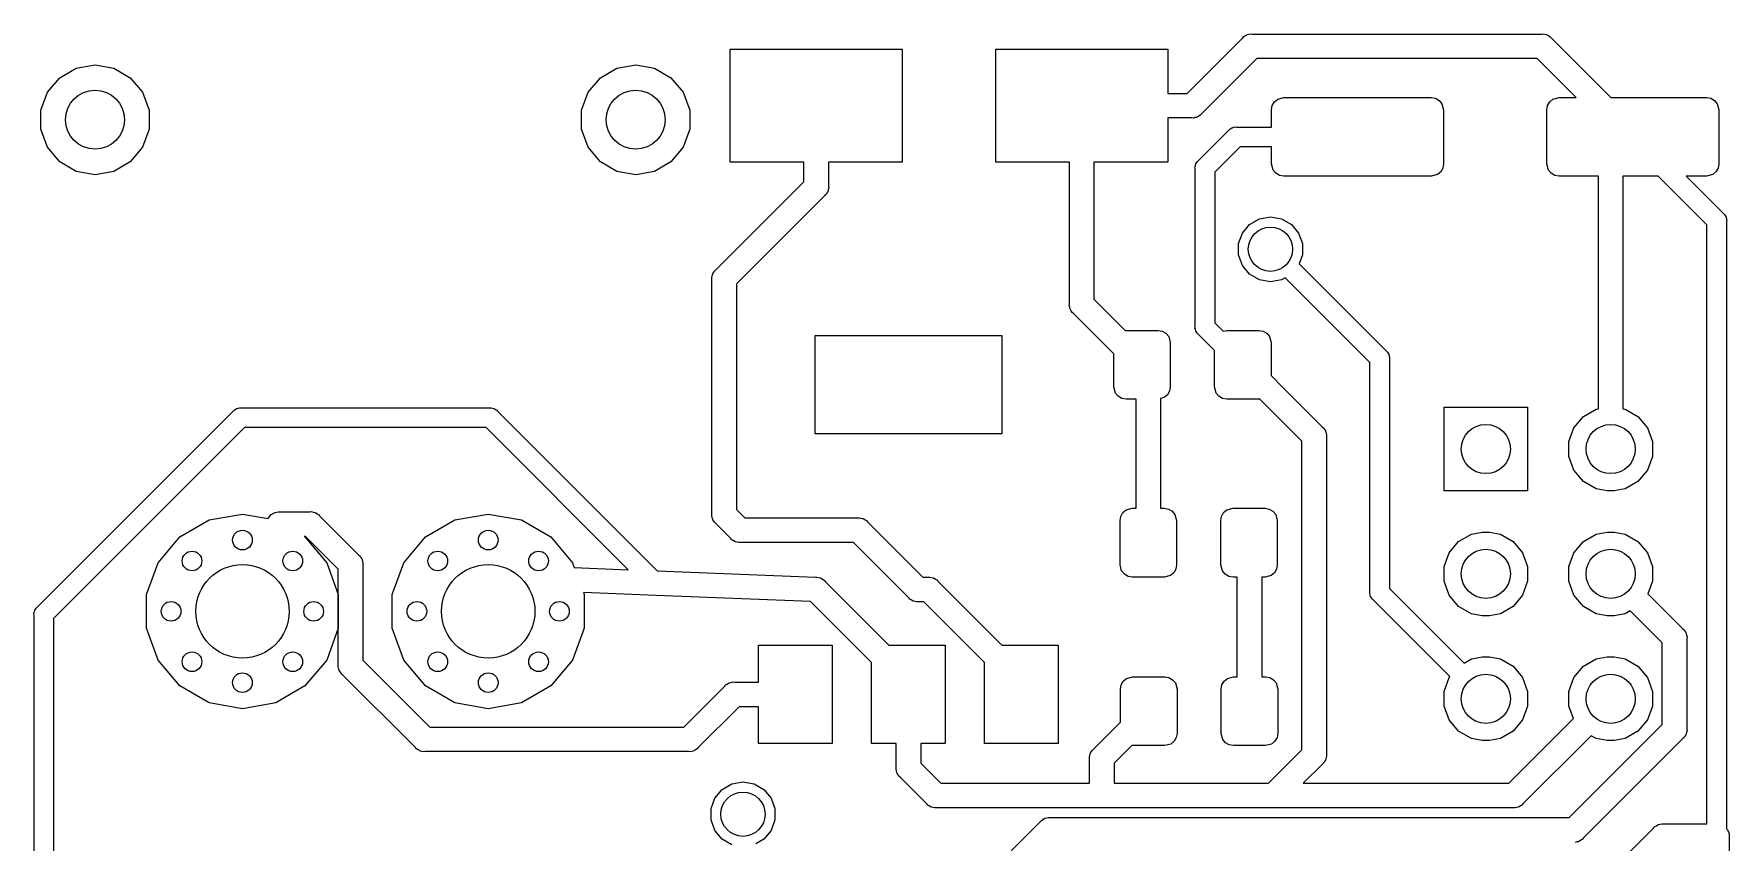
# Model space of a CAD drawing. Extents: x 177.7 to 212.2, y -92.3 to -48.6.
# Drawn here: x 177.72 to 212.21, y -65.08 to -48.64 of the extents above; entities that cross this region are included whole.
import ezdxf

# ---------------------------------------------------------------- set-up
doc = ezdxf.new("R2010")
doc.units = 0
doc.header["$MEASUREMENT"] = 0
doc.layers.add('BLACK', color=7, linetype='CONTINUOUS')

msp = doc.modelspace()

# ---------------------------------------------------------------- linework, layer by layer
at = {"layer": 'BLACK', "linetype": 'CONTINUOUS'}
for p, q in [((191.892, -51.2515), (191.892, -48.9515)), ((191.892, -48.9515), (195.392, -48.9515)), ((195.392, -48.9515), (195.392, -51.2515)), ((197.292, -51.2515), (197.292, -48.9515)), ((197.292, -48.9515), (200.792, -48.9515)), ((200.792, -48.9515), (200.792, -49.8515)), ((201.188, -49.8515), (202.314, -48.7259)), ((202.314, -48.7259), (202.335, -48.7005)), ((202.335, -48.7005), (202.364, -48.684)), ((202.364, -48.684), (202.391, -48.6649)), ((202.391, -48.6649), (202.402, -48.662)), ((202.402, -48.662), (202.412, -48.6565)), ((202.412, -48.6565), (202.444, -48.6507)), ((202.444, -48.6507), (202.476, -48.6421)), ((202.476, -48.6421), (202.509, -48.645)), ((202.509, -48.645), (208.402, -48.645)), ((208.402, -48.645), (208.435, -48.6421)), ((208.435, -48.6421), (208.467, -48.6507)), ((208.467, -48.6507), (208.5, -48.6565)), ((208.5, -48.6565), (208.509, -48.662)), ((208.509, -48.662), (208.52, -48.6649)), ((208.52, -48.6649), (208.547, -48.6839)), ((208.547, -48.6839), (208.576, -48.7005)), ((208.576, -48.7005), (208.597, -48.7259)), ((208.597, -48.7259), (209.808, -49.9365)), ((178.585, -49.3389), (178.968, -49.2715)), ((178.968, -49.2715), (179.35, -49.3389)), ((189.585, -49.3389), (189.968, -49.2715)), ((189.968, -49.2715), (190.35, -49.3389)), ((202.602, -49.145), (201.476, -50.2706)), ((208.309, -49.145), (202.602, -49.145)), ((209.101, -49.9365), (208.309, -49.145)), ((178, -49.83), (178.25, -49.5329)), ((178.25, -49.5329), (178.585, -49.3389)), ((179.35, -49.3389), (179.685, -49.5329)), ((179.685, -49.5329), (179.935, -49.83)), ((189, -49.83), (189.25, -49.5329)), ((189.25, -49.5329), (189.585, -49.3389)), ((190.35, -49.3389), (190.685, -49.5329)), ((190.685, -49.5329), (190.935, -49.83)), ((177.867, -50.1945), (178, -49.83)), ((179.935, -49.83), (180.067, -50.1945)), ((188.867, -50.1945), (189, -49.83)), ((190.935, -49.83), (191.067, -50.1945)), ((200.792, -49.8515), (201.188, -49.8515)), ((202.963, -50.0258), (203.029, -49.97)), ((203.029, -49.97), (203.154, -49.9365)), ((203.154, -49.9365), (206.154, -49.9365)), ((206.154, -49.9365), (206.24, -49.9516)), ((206.24, -49.9516), (206.315, -49.995)), ((206.315, -49.995), (206.371, -50.0615)), ((208.563, -50.0258), (208.629, -49.97)), ((208.629, -49.97), (208.754, -49.9365)), ((208.754, -49.9365), (209.101, -49.9365)), ((209.808, -49.9365), (211.754, -49.9365)), ((211.754, -49.9365), (211.84, -49.9516)), ((211.84, -49.9516), (211.915, -49.995)), ((211.915, -49.995), (211.971, -50.0615)), ((177.867, -50.5825), (177.867, -50.1945)), ((180.067, -50.1945), (180.067, -50.5825)), ((188.867, -50.5825), (188.867, -50.1945)), ((191.067, -50.1945), (191.067, -50.5825)), ((201.281, -50.3515), (200.792, -50.3515)), ((200.792, -50.3515), (200.792, -51.2515)), ((201.314, -50.3544), (201.281, -50.3515)), ((201.346, -50.3458), (201.314, -50.3544)), ((201.379, -50.34), (201.346, -50.3458)), ((201.388, -50.3345), (201.379, -50.34)), ((201.399, -50.3316), (201.388, -50.3345)), ((201.426, -50.3125), (201.399, -50.3316)), ((201.455, -50.296), (201.426, -50.3125)), ((201.476, -50.2706), (201.455, -50.296)), ((202.904, -50.1865), (202.92, -50.101)), ((202.904, -50.5365), (202.904, -50.1865)), ((202.92, -50.101), (202.963, -50.0258)), ((206.371, -50.0615), (206.404, -50.1865)), ((206.404, -50.1865), (206.404, -51.2865)), ((208.504, -50.1865), (208.52, -50.101)), ((208.504, -51.2865), (208.504, -50.1865)), ((208.52, -50.101), (208.563, -50.0258)), ((211.971, -50.0615), (212.004, -50.1865)), ((212.004, -50.1865), (212.004, -51.2865)), ((178, -50.947), (177.867, -50.5825)), ((180.067, -50.5825), (179.935, -50.947)), ((189, -50.947), (188.867, -50.5825)), ((191.067, -50.5825), (190.935, -50.947)), ((201.414, -51.2239), (202.036, -50.6013)), ((202.036, -50.6013), (202.053, -50.5809)), ((202.053, -50.5809), (202.076, -50.5677)), ((202.076, -50.5677), (202.098, -50.5524)), ((202.098, -50.5524), (202.107, -50.5501)), ((202.107, -50.5501), (202.115, -50.5457)), ((202.115, -50.5457), (202.141, -50.5411)), ((202.141, -50.5411), (202.166, -50.5342)), ((202.166, -50.5342), (202.193, -50.5365)), ((202.193, -50.5365), (202.904, -50.5365)), ((178.25, -51.2441), (178, -50.947)), ((179.935, -50.947), (179.685, -51.2441)), ((189.25, -51.2441), (189, -50.947)), ((190.935, -50.947), (190.685, -51.2441)), ((202.267, -50.9365), (201.749, -51.4543)), ((202.904, -50.9365), (202.267, -50.9365)), ((202.904, -51.2865), (202.904, -50.9365)), ((178.585, -51.4381), (178.25, -51.2441)), ((179.685, -51.2441), (179.35, -51.4381)), ((189.585, -51.4381), (189.25, -51.2441)), ((190.685, -51.2441), (190.35, -51.4381)), ((193.392, -51.2515), (191.892, -51.2515)), ((193.392, -51.6479), (193.392, -51.2515)), ((195.392, -51.2515), (193.892, -51.2515)), ((193.892, -51.2515), (193.892, -51.7406)), ((198.792, -51.2515), (197.292, -51.2515)), ((198.792, -54.1331), (198.792, -51.2515)), ((200.792, -51.2515), (199.292, -51.2515)), ((199.292, -51.2515), (199.292, -54.0404)), ((201.347, -51.3538), (201.354, -51.3282)), ((201.349, -51.3802), (201.347, -51.3538)), ((201.349, -54.5923), (201.349, -51.3802)), ((201.354, -51.3282), (201.358, -51.302)), ((201.358, -51.302), (201.363, -51.2943)), ((201.363, -51.2943), (201.365, -51.2857)), ((201.365, -51.2857), (201.38, -51.2639)), ((201.38, -51.2639), (201.393, -51.241)), ((201.393, -51.241), (201.414, -51.2239)), ((202.938, -51.4115), (202.904, -51.2865)), ((206.389, -51.372), (206.346, -51.4472)), ((206.404, -51.2865), (206.389, -51.372)), ((208.538, -51.4115), (208.504, -51.2865)), ((211.989, -51.372), (211.946, -51.4472)), ((212.004, -51.2865), (211.989, -51.372)), ((178.968, -51.5055), (178.585, -51.4381)), ((179.35, -51.4381), (178.968, -51.5055)), ((189.968, -51.5055), (189.585, -51.4381)), ((190.35, -51.4381), (189.968, -51.5055)), ((191.601, -53.439), (193.392, -51.6479)), ((201.749, -51.4543), (201.749, -54.5182)), ((202.994, -51.478), (202.938, -51.4115)), ((203.069, -51.5214), (202.994, -51.478)), ((203.154, -51.5365), (203.069, -51.5214)), ((206.154, -51.5365), (203.154, -51.5365)), ((206.279, -51.503), (206.154, -51.5365)), ((206.346, -51.4472), (206.279, -51.503)), ((208.594, -51.478), (208.538, -51.4115)), ((208.669, -51.5214), (208.594, -51.478)), ((208.754, -51.5365), (208.669, -51.5214)), ((209.554, -51.5365), (208.754, -51.5365)), ((209.554, -56.2675), (209.554, -51.5365)), ((210.772, -51.5365), (210.054, -51.5365)), ((210.054, -51.5365), (210.054, -56.2675)), ((211.763, -52.5278), (210.772, -51.5365)), ((211.754, -51.5365), (211.337, -51.5365)), ((211.337, -51.5365), (212.098, -52.2974)), ((211.879, -51.503), (211.754, -51.5365)), ((211.946, -51.4472), (211.879, -51.503)), ((193.811, -51.936), (192.02, -53.7271)), ((193.836, -51.9147), (193.811, -51.936)), ((193.853, -51.886), (193.836, -51.9147)), ((193.872, -51.8588), (193.853, -51.886)), ((193.875, -51.848), (193.872, -51.8588)), ((193.881, -51.8383), (193.875, -51.848)), ((193.886, -51.8057), (193.881, -51.8383)), ((193.895, -51.7736), (193.886, -51.8057)), ((193.892, -51.7406), (193.895, -51.7736)), ((202.458, -52.5169), (202.657, -52.4023)), ((202.657, -52.4023), (202.882, -52.3625)), ((202.882, -52.3625), (203.108, -52.4023)), ((203.108, -52.4023), (203.307, -52.5169)), ((212.098, -52.2974), (212.119, -52.3145)), ((212.119, -52.3145), (212.132, -52.3374)), ((212.132, -52.3374), (212.147, -52.3592)), ((212.147, -52.3592), (212.149, -52.3678)), ((212.149, -52.3678), (212.154, -52.3755)), ((212.154, -52.3755), (212.158, -52.4017)), ((212.158, -52.4017), (212.165, -52.4273)), ((202.232, -52.9079), (202.311, -52.6925)), ((202.311, -52.6925), (202.458, -52.5169)), ((203.307, -52.5169), (203.454, -52.6925)), ((203.454, -52.6925), (203.532, -52.9079)), ((211.763, -64.7105), (211.763, -52.5278)), ((212.165, -52.4273), (212.163, -52.4537)), ((212.163, -52.4537), (212.163, -64.8069)), ((202.232, -53.1371), (202.232, -52.9079)), ((203.532, -52.9079), (203.532, -53.1371)), ((191.576, -53.4603), (191.601, -53.439)), ((202.311, -53.3525), (202.232, -53.1371)), ((202.458, -53.5281), (202.311, -53.3525)), ((203.532, -53.1371), (203.465, -53.3223)), ((203.465, -53.3223), (205.24, -55.0974)), ((191.517, -53.6014), (191.526, -53.5693)), ((191.52, -53.6344), (191.517, -53.6014)), ((191.52, -58.4091), (191.52, -53.6344)), ((191.526, -53.5693), (191.531, -53.5367)), ((191.531, -53.5367), (191.537, -53.527)), ((191.537, -53.527), (191.54, -53.5162)), ((191.54, -53.5162), (191.559, -53.489)), ((191.559, -53.489), (191.576, -53.4603)), ((192.02, -53.7271), (192.02, -58.3164)), ((202.657, -53.6427), (202.458, -53.5281)), ((202.882, -53.6825), (202.657, -53.6427)), ((203.108, -53.6427), (202.882, -53.6825)), ((203.179, -53.6019), (203.108, -53.6427)), ((204.905, -55.3278), (203.179, -53.6019)), ((198.789, -54.1661), (198.792, -54.1331)), ((199.292, -54.0404), (199.928, -54.6765)), ((198.798, -54.1982), (198.789, -54.1661)), ((198.803, -54.2308), (198.798, -54.1982)), ((198.809, -54.2405), (198.803, -54.2308)), ((198.812, -54.2513), (198.809, -54.2405)), ((198.831, -54.2785), (198.812, -54.2513)), ((198.848, -54.3072), (198.831, -54.2785)), ((198.873, -54.3285), (198.848, -54.3072)), ((199.695, -55.1506), (198.873, -54.3285)), ((193.617, -56.778), (193.617, -54.778)), ((193.617, -54.778), (197.416, -54.778)), ((197.416, -54.778), (197.416, -56.778)), ((199.928, -54.6765), (199.945, -54.672)), ((199.945, -54.672), (200.595, -54.672)), ((200.595, -54.672), (200.681, -54.6871)), ((200.681, -54.6871), (200.756, -54.7305)), ((200.756, -54.7305), (200.812, -54.797)), ((200.812, -54.797), (200.845, -54.922)), ((201.347, -54.6187), (201.349, -54.5923)), ((201.354, -54.6443), (201.347, -54.6187)), ((201.358, -54.6705), (201.354, -54.6443)), ((201.363, -54.6782), (201.358, -54.6705)), ((201.365, -54.6868), (201.363, -54.6782)), ((201.38, -54.7086), (201.365, -54.6868)), ((201.393, -54.7315), (201.38, -54.7086)), ((201.414, -54.7486), (201.393, -54.7315)), ((201.745, -55.0798), (201.414, -54.7486)), ((201.749, -54.5182), (201.922, -54.6915)), ((201.922, -54.6915), (201.995, -54.672)), ((201.995, -54.672), (202.645, -54.672)), ((202.645, -54.672), (202.731, -54.6871)), ((202.731, -54.6871), (202.806, -54.7305)), ((202.806, -54.7305), (202.862, -54.797)), ((202.862, -54.797), (202.895, -54.922)), ((199.695, -55.822), (199.695, -55.1506)), ((200.845, -54.922), (200.845, -55.822)), ((201.745, -55.822), (201.745, -55.0798)), ((202.895, -54.922), (202.895, -55.5934)), ((205.24, -55.0974), (205.261, -55.1145)), ((205.261, -55.1145), (205.274, -55.1374)), ((205.274, -55.1374), (205.289, -55.1592)), ((205.289, -55.1592), (205.291, -55.1678)), ((205.291, -55.1678), (205.296, -55.1755)), ((205.296, -55.1755), (205.3, -55.2017)), ((204.905, -59.9988), (204.905, -55.3278)), ((205.3, -55.2017), (205.307, -55.2273)), ((205.307, -55.2273), (205.305, -55.2537)), ((205.305, -55.2537), (205.305, -59.9247)), ((199.728, -55.947), (199.695, -55.822)), ((200.845, -55.822), (200.83, -55.9075)), ((201.778, -55.947), (201.745, -55.822)), ((202.895, -55.5934), (203.136, -55.8341)), ((203.136, -55.8341), (203.136, -55.8341)), ((203.136, -55.8341), (203.941, -56.639)), ((199.784, -56.0135), (199.728, -55.947)), ((199.859, -56.0569), (199.784, -56.0135)), ((199.945, -56.072), (199.859, -56.0569)), ((200.147, -56.072), (199.945, -56.072)), ((200.147, -58.2915), (200.147, -56.072)), ((200.72, -56.0385), (200.647, -56.0581)), ((200.647, -56.0581), (200.647, -58.2915)), ((200.787, -55.9827), (200.72, -56.0385)), ((200.83, -55.9075), (200.787, -55.9827)), ((201.834, -56.0135), (201.778, -55.947)), ((201.909, -56.0569), (201.834, -56.0135)), ((201.995, -56.072), (201.909, -56.0569)), ((202.645, -56.072), (201.995, -56.072)), ((202.662, -56.0675), (202.645, -56.072)), ((202.782, -56.1876), (202.662, -56.0675)), ((203.522, -56.9271), (202.782, -56.1876)), ((202.782, -56.1876), (202.782, -56.1876)), ((177.792, -60.3044), (181.78, -56.3163)), ((181.78, -56.3163), (181.797, -56.2959)), ((181.797, -56.2959), (181.82, -56.2827)), ((181.82, -56.2827), (181.842, -56.2674)), ((181.842, -56.2674), (181.85, -56.2651)), ((181.85, -56.2651), (181.858, -56.2607)), ((181.858, -56.2607), (181.884, -56.2561)), ((181.884, -56.2561), (181.91, -56.2492)), ((181.91, -56.2492), (181.936, -56.2515)), ((181.936, -56.2515), (187.002, -56.2515)), ((187.002, -56.2515), (187.029, -56.2492)), ((187.029, -56.2492), (187.054, -56.2561)), ((187.054, -56.2561), (187.08, -56.2607)), ((187.08, -56.2607), (187.088, -56.2651)), ((187.088, -56.2651), (187.097, -56.2674)), ((187.097, -56.2674), (187.118, -56.2827)), ((187.118, -56.2827), (187.141, -56.2959)), ((187.141, -56.2959), (187.158, -56.3163)), ((187.158, -56.3163), (190.407, -59.5648)), ((206.414, -57.9365), (206.414, -56.2365)), ((206.414, -56.2365), (208.114, -56.2365)), ((208.114, -56.2365), (208.114, -57.9365)), ((209.057, -56.6549), (209.249, -56.4253)), ((209.249, -56.4253), (209.509, -56.2754)), ((209.509, -56.2754), (209.554, -56.2675)), ((210.054, -56.2675), (210.099, -56.2754)), ((210.099, -56.2754), (210.359, -56.4253)), ((210.359, -56.4253), (210.551, -56.6549)), ((182.01, -56.6515), (178.127, -60.5348)), ((186.928, -56.6515), (182.01, -56.6515)), ((189.818, -59.5413), (186.928, -56.6515)), ((197.416, -56.778), (193.617, -56.778)), ((203.941, -56.639), (203.966, -56.6603)), ((203.966, -56.6603), (203.983, -56.689)), ((203.983, -56.689), (204.002, -56.7162)), ((204.002, -56.7162), (204.004, -56.727)), ((204.004, -56.727), (204.01, -56.7367)), ((204.01, -56.7367), (204.016, -56.7693)), ((204.016, -56.7693), (204.024, -56.8014)), ((204.024, -56.8014), (204.022, -56.8344)), ((204.022, -56.8344), (204.022, -63.2986)), ((208.954, -56.9366), (209.057, -56.6549)), ((210.551, -56.6549), (210.654, -56.9366)), ((203.522, -63.2059), (203.522, -56.9271)), ((208.954, -57.2364), (208.954, -56.9366)), ((209.057, -57.5181), (208.954, -57.2364)), ((210.654, -57.2364), (210.551, -57.5181)), ((210.654, -56.9366), (210.654, -57.2364)), ((209.249, -57.7477), (209.057, -57.5181)), ((210.551, -57.5181), (210.359, -57.7477)), ((208.114, -57.9365), (206.414, -57.9365)), ((209.509, -57.8976), (209.249, -57.7477)), ((209.73, -57.9365), (209.509, -57.8976)), ((209.878, -57.9365), (209.73, -57.9365)), ((210.099, -57.8976), (209.878, -57.9365)), ((210.359, -57.7477), (210.099, -57.8976)), ((180.695, -58.8717), (181.29, -58.5278)), ((181.29, -58.5278), (181.968, -58.4084)), ((181.968, -58.4084), (182.492, -58.501)), ((182.492, -58.501), (182.498, -58.4866)), ((182.498, -58.4866), (182.554, -58.419)), ((182.554, -58.419), (182.631, -58.375)), ((182.631, -58.375), (182.696, -58.3635)), ((182.696, -58.3635), (183.342, -58.3635)), ((183.342, -58.3635), (183.375, -58.3606)), ((183.375, -58.3606), (183.407, -58.3692)), ((183.407, -58.3692), (183.439, -58.375)), ((183.439, -58.375), (183.449, -58.3805)), ((183.449, -58.3805), (183.46, -58.3834)), ((183.46, -58.3834), (183.487, -58.4024)), ((183.487, -58.4024), (183.516, -58.419)), ((183.516, -58.419), (183.537, -58.4444)), ((183.537, -58.4444), (184.337, -59.244)), ((185.695, -58.8717), (186.29, -58.5278)), ((186.29, -58.5278), (186.968, -58.4084)), ((186.968, -58.4084), (187.645, -58.5278)), ((187.645, -58.5278), (188.24, -58.8717)), ((191.517, -58.4421), (191.52, -58.4091)), ((191.526, -58.4742), (191.517, -58.4421)), ((191.531, -58.5068), (191.526, -58.4742)), ((191.537, -58.5165), (191.531, -58.5068)), ((191.54, -58.5273), (191.537, -58.5165)), ((191.559, -58.5545), (191.54, -58.5273)), ((191.576, -58.5832), (191.559, -58.5545)), ((191.601, -58.6045), (191.576, -58.5832)), ((191.903, -58.9066), (191.601, -58.6045)), ((192.02, -58.3164), (192.191, -58.4875)), ((192.191, -58.4875), (194.49, -58.4875)), ((194.49, -58.4875), (194.523, -58.4846)), ((194.523, -58.4846), (194.555, -58.4932)), ((194.555, -58.4932), (194.587, -58.499)), ((194.587, -58.499), (194.597, -58.5045)), ((194.597, -58.5045), (194.608, -58.5074)), ((194.608, -58.5074), (194.635, -58.5264)), ((194.635, -58.5264), (194.664, -58.543)), ((194.664, -58.543), (194.685, -58.5684)), ((194.685, -58.5684), (195.811, -59.694)), ((199.822, -58.5415), (199.837, -58.456)), ((199.822, -59.4415), (199.822, -58.5415)), ((199.837, -58.456), (199.88, -58.3808)), ((199.88, -58.3808), (199.947, -58.325)), ((199.947, -58.325), (200.072, -58.2915)), ((200.072, -58.2915), (200.147, -58.2915)), ((200.647, -58.2915), (200.722, -58.2915)), ((200.722, -58.2915), (200.808, -58.3066)), ((200.808, -58.3066), (200.883, -58.35)), ((200.883, -58.35), (200.939, -58.4165)), ((200.939, -58.4165), (200.972, -58.5415)), ((200.972, -58.5415), (200.972, -59.4415)), ((201.872, -58.5415), (201.887, -58.456)), ((201.872, -59.4415), (201.872, -58.5415)), ((201.887, -58.456), (201.93, -58.3808)), ((201.93, -58.3808), (201.997, -58.325)), ((201.997, -58.325), (202.122, -58.2915)), ((202.122, -58.2915), (202.772, -58.2915)), ((202.772, -58.2915), (202.858, -58.3066)), ((202.858, -58.3066), (202.933, -58.35)), ((202.933, -58.35), (202.989, -58.4165)), ((202.989, -58.4165), (203.022, -58.5415)), ((203.022, -58.5415), (203.022, -59.4415)), ((180.253, -59.3985), (180.695, -58.8717)), ((183.249, -58.8635), (183.226, -58.8635)), ((183.226, -58.8635), (183.24, -58.8717)), ((183.24, -58.8717), (183.682, -59.3985)), ((183.918, -59.5321), (183.249, -58.8635)), ((185.253, -59.3985), (185.695, -58.8717)), ((188.24, -58.8717), (188.682, -59.3985)), ((191.924, -58.932), (191.903, -58.9066)), ((191.953, -58.9485), (191.924, -58.932)), ((191.98, -58.9676), (191.953, -58.9485)), ((191.991, -58.9705), (191.98, -58.9676)), ((192.001, -58.976), (191.991, -58.9705)), ((206.517, -59.1949), (206.709, -58.9653)), ((206.709, -58.9653), (206.969, -58.8154)), ((206.969, -58.8154), (207.19, -58.7765)), ((207.19, -58.7765), (207.338, -58.7765)), ((207.338, -58.7765), (207.559, -58.8154)), ((207.559, -58.8154), (207.819, -58.9653)), ((207.819, -58.9653), (208.011, -59.1949)), ((209.057, -59.1949), (209.249, -58.9653)), ((209.249, -58.9653), (209.509, -58.8154)), ((209.509, -58.8154), (209.73, -58.7765)), ((209.73, -58.7765), (209.878, -58.7765)), ((209.878, -58.7765), (210.099, -58.8154)), ((210.099, -58.8154), (210.359, -58.9653)), ((210.359, -58.9653), (210.551, -59.1949)), ((184.337, -59.244), (184.362, -59.2653)), ((184.362, -59.2653), (184.379, -59.294)), ((184.379, -59.294), (184.398, -59.3212)), ((192.033, -58.9818), (192.001, -58.976)), ((192.065, -58.9904), (192.033, -58.9818)), ((192.098, -58.9875), (192.065, -58.9904)), ((194.397, -58.9875), (192.098, -58.9875)), ((195.523, -60.1131), (194.397, -58.9875)), ((206.414, -59.4766), (206.517, -59.1949)), ((208.011, -59.1949), (208.114, -59.4766)), ((208.954, -59.4766), (209.057, -59.1949)), ((210.551, -59.1949), (210.654, -59.4766)), ((180.017, -60.0447), (180.253, -59.3985)), ((183.682, -59.3985), (183.917, -60.0447)), ((183.918, -61.4746), (183.918, -59.5321)), ((184.398, -59.3212), (184.4, -59.332)), ((184.4, -59.332), (184.406, -59.3417)), ((184.406, -59.3417), (184.412, -59.3743)), ((184.412, -59.3743), (184.42, -59.4064)), ((184.42, -59.4064), (184.418, -59.4394)), ((184.418, -59.4394), (184.418, -61.3819)), ((185.017, -60.0447), (185.253, -59.3985)), ((188.682, -59.3985), (188.718, -59.4973)), ((188.718, -59.4973), (189.818, -59.5413)), ((190.407, -59.5648), (193.627, -59.6936)), ((199.855, -59.5665), (199.822, -59.4415)), ((199.911, -59.633), (199.855, -59.5665)), ((199.986, -59.6764), (199.911, -59.633)), ((200.847, -59.658), (200.722, -59.6915)), ((200.914, -59.6022), (200.847, -59.658)), ((200.957, -59.527), (200.914, -59.6022)), ((200.972, -59.4415), (200.957, -59.527)), ((201.905, -59.5665), (201.872, -59.4415)), ((201.961, -59.633), (201.905, -59.5665)), ((202.036, -59.6764), (201.961, -59.633)), ((202.897, -59.658), (202.772, -59.6915)), ((202.964, -59.6022), (202.897, -59.658)), ((203.007, -59.527), (202.964, -59.6022)), ((203.022, -59.4415), (203.007, -59.527)), ((206.414, -59.7764), (206.414, -59.4766)), ((208.114, -59.4766), (208.114, -59.7764)), ((208.954, -59.7764), (208.954, -59.4766)), ((210.654, -59.4766), (210.654, -59.7764)), ((190.385, -60.0643), (188.903, -60.0051)), ((188.903, -60.0051), (188.917, -60.0447)), ((193.627, -59.6936), (193.655, -59.6911)), ((193.655, -59.6911), (193.691, -59.701)), ((193.691, -59.701), (193.729, -59.7091)), ((193.729, -59.7091), (193.734, -59.7124)), ((193.734, -59.7124), (193.74, -59.7139)), ((193.74, -59.7139), (193.771, -59.7358)), ((193.771, -59.7358), (193.803, -59.7562)), ((193.803, -59.7562), (193.821, -59.7785)), ((193.821, -59.7785), (195.12, -61.078)), ((195.811, -59.694), (195.922, -59.694)), ((195.922, -59.694), (195.955, -59.6911)), ((195.955, -59.6911), (195.987, -59.6997)), ((195.987, -59.6997), (196.019, -59.7055)), ((196.019, -59.7055), (196.029, -59.711)), ((196.029, -59.711), (196.04, -59.7139)), ((196.04, -59.7139), (196.067, -59.7329)), ((196.067, -59.7329), (196.096, -59.7495)), ((196.096, -59.7495), (196.117, -59.7749)), ((196.117, -59.7749), (197.42, -61.078)), ((200.072, -59.6915), (199.986, -59.6764)), ((200.722, -59.6915), (200.072, -59.6915)), ((202.122, -59.6915), (202.036, -59.6764)), ((202.206, -59.6915), (202.122, -59.6915)), ((202.206, -61.7205), (202.206, -59.6915)), ((202.772, -59.6915), (202.706, -59.6915)), ((202.706, -59.6915), (202.706, -61.7205)), ((204.903, -60.0252), (204.905, -59.9988)), ((205.305, -59.9247), (206.821, -61.4407)), ((206.517, -60.0581), (206.414, -59.7764)), ((208.114, -59.7764), (208.011, -60.0581)), ((209.057, -60.0581), (208.954, -59.7764)), ((210.654, -59.7764), (210.562, -60.0305)), ((177.743, -60.3662), (177.758, -60.3444)), ((177.758, -60.3444), (177.771, -60.3215)), ((177.771, -60.3215), (177.792, -60.3044)), ((180.017, -60.7323), (180.017, -60.0447)), ((183.917, -60.0447), (183.917, -60.7323)), ((185.017, -60.7323), (185.017, -60.0447)), ((188.917, -60.0447), (188.917, -60.7323)), ((193.525, -60.1899), (190.385, -60.0643)), ((190.385, -60.0643), (190.385, -60.0643)), ((194.766, -61.4316), (193.525, -60.1899)), ((195.544, -60.1385), (195.523, -60.1131)), ((195.573, -60.155), (195.544, -60.1385)), ((195.6, -60.1741), (195.573, -60.155)), ((195.611, -60.177), (195.6, -60.1741)), ((195.62, -60.1825), (195.611, -60.177)), ((195.653, -60.1883), (195.62, -60.1825)), ((195.685, -60.1969), (195.653, -60.1883)), ((195.718, -60.194), (195.685, -60.1969)), ((195.829, -60.194), (195.718, -60.194)), ((197.066, -61.4316), (195.829, -60.194)), ((204.91, -60.0508), (204.903, -60.0252)), ((204.914, -60.077), (204.91, -60.0508)), ((204.919, -60.0847), (204.914, -60.077)), ((204.921, -60.0933), (204.919, -60.0847)), ((204.936, -60.1151), (204.921, -60.0933)), ((204.949, -60.138), (204.936, -60.1151)), ((204.97, -60.1551), (204.949, -60.138)), ((206.532, -61.717), (204.97, -60.1551)), ((206.709, -60.2877), (206.517, -60.0581)), ((206.969, -60.4376), (206.709, -60.2877)), ((207.819, -60.2877), (207.559, -60.4376)), ((208.011, -60.0581), (207.819, -60.2877)), ((209.249, -60.2877), (209.057, -60.0581)), ((209.509, -60.4376), (209.249, -60.2877)), ((210.562, -60.0305), (210.846, -60.3152)), ((210.846, -60.3152), (210.846, -60.3152)), ((210.846, -60.3152), (211.273, -60.742)), ((177.725, -60.4343), (177.732, -60.4087)), ((177.727, -60.4607), (177.725, -60.4343)), ((177.727, -78.5408), (177.727, -60.4607)), ((177.732, -60.4087), (177.736, -60.3825)), ((177.736, -60.3825), (177.741, -60.3748)), ((177.741, -60.3748), (177.743, -60.3662)), ((178.127, -60.5348), (178.127, -78.4667)), ((207.19, -60.4765), (206.969, -60.4376)), ((207.338, -60.4765), (207.19, -60.4765)), ((207.559, -60.4376), (207.338, -60.4765)), ((209.73, -60.4765), (209.509, -60.4376)), ((209.878, -60.4765), (209.73, -60.4765)), ((210.099, -60.4376), (209.878, -60.4765)), ((210.202, -60.3782), (210.099, -60.4376)), ((210.493, -60.6687), (210.202, -60.3782)), ((210.854, -61.0301), (210.493, -60.6687)), ((210.493, -60.6687), (210.493, -60.6687)), ((180.253, -61.3785), (180.017, -60.7323)), ((183.917, -60.7323), (183.682, -61.3785)), ((185.253, -61.3785), (185.017, -60.7323)), ((188.917, -60.7323), (188.682, -61.3785)), ((210.854, -62.6869), (210.854, -61.0301)), ((211.273, -60.742), (211.298, -60.7633)), ((211.298, -60.7633), (211.315, -60.792)), ((211.315, -60.792), (211.334, -60.8192)), ((211.334, -60.8192), (211.337, -60.83)), ((211.337, -60.83), (211.343, -60.8397)), ((211.343, -60.8397), (211.348, -60.8723)), ((211.348, -60.8723), (211.357, -60.9044)), ((211.357, -60.9044), (211.354, -60.9374)), ((211.354, -60.9374), (211.354, -62.7796)), ((180.695, -61.9053), (180.253, -61.3785)), ((183.682, -61.3785), (183.24, -61.9053)), ((184.418, -61.3819), (185.778, -62.742)), ((185.695, -61.9053), (185.253, -61.3785)), ((188.682, -61.3785), (188.24, -61.9053)), ((192.466, -61.828), (192.466, -61.078)), ((192.466, -61.078), (193.966, -61.078)), ((193.966, -61.078), (193.966, -63.078)), ((195.12, -61.078), (196.266, -61.078)), ((196.266, -61.078), (196.266, -63.078)), ((197.42, -61.078), (198.566, -61.078)), ((198.566, -61.078), (198.566, -63.078)), ((206.821, -61.4407), (206.969, -61.3554)), ((206.969, -61.3554), (207.19, -61.3165)), ((207.19, -61.3165), (207.338, -61.3165)), ((207.338, -61.3165), (207.559, -61.3554)), ((207.559, -61.3554), (207.819, -61.5053)), ((209.249, -61.5053), (209.509, -61.3554)), ((209.509, -61.3554), (209.73, -61.3165)), ((209.73, -61.3165), (209.878, -61.3165)), ((209.878, -61.3165), (210.099, -61.3554)), ((210.099, -61.3554), (210.359, -61.5053)), ((183.915, -61.5076), (183.918, -61.4746)), ((183.923, -61.5397), (183.915, -61.5076)), ((183.929, -61.5723), (183.923, -61.5397)), ((183.935, -61.582), (183.929, -61.5723)), ((183.937, -61.5928), (183.935, -61.582)), ((183.956, -61.62), (183.937, -61.5928)), ((183.973, -61.6487), (183.956, -61.62)), ((183.998, -61.67), (183.973, -61.6487)), ((185.49, -63.1611), (183.998, -61.67)), ((194.766, -63.078), (194.766, -61.4316)), ((197.066, -63.078), (197.066, -61.4316)), ((199.956, -61.754), (200.081, -61.7205)), ((200.081, -61.7205), (200.731, -61.7205)), ((200.731, -61.7205), (200.817, -61.7356)), ((202.006, -61.754), (202.131, -61.7205)), ((202.131, -61.7205), (202.206, -61.7205)), ((202.706, -61.7205), (202.781, -61.7205)), ((202.781, -61.7205), (202.867, -61.7356)), ((206.517, -61.7349), (206.532, -61.717)), ((207.819, -61.5053), (208.011, -61.7349)), ((209.057, -61.7349), (209.249, -61.5053)), ((210.359, -61.5053), (210.551, -61.7349)), ((181.29, -62.2492), (180.695, -61.9053)), ((183.24, -61.9053), (182.645, -62.2492)), ((186.29, -62.2492), (185.695, -61.9053)), ((188.24, -61.9053), (187.645, -62.2492)), ((190.949, -62.742), (191.782, -61.9089)), ((191.782, -61.9089), (191.803, -61.8835)), ((191.803, -61.8835), (191.832, -61.867)), ((191.832, -61.867), (191.859, -61.8479)), ((191.859, -61.8479), (191.87, -61.845)), ((191.87, -61.845), (191.88, -61.8395)), ((191.88, -61.8395), (191.912, -61.8337)), ((191.912, -61.8337), (191.944, -61.8251)), ((191.944, -61.8251), (191.977, -61.828)), ((191.977, -61.828), (192.466, -61.828)), ((199.831, -61.9705), (199.846, -61.885)), ((199.831, -62.6419), (199.831, -61.9705)), ((199.846, -61.885), (199.889, -61.8098)), ((199.889, -61.8098), (199.956, -61.754)), ((200.817, -61.7356), (200.892, -61.779)), ((200.892, -61.779), (200.948, -61.8455)), ((200.948, -61.8455), (200.981, -61.9705)), ((200.981, -61.9705), (200.981, -62.8705)), ((201.881, -61.9705), (201.896, -61.885)), ((201.881, -62.8705), (201.881, -61.9705)), ((201.896, -61.885), (201.939, -61.8098)), ((201.939, -61.8098), (202.006, -61.754)), ((202.867, -61.7356), (202.942, -61.779)), ((202.942, -61.779), (202.998, -61.8455)), ((202.998, -61.8455), (203.031, -61.9705)), ((203.031, -61.9705), (203.031, -62.8705)), ((206.414, -62.0166), (206.517, -61.7349)), ((206.414, -62.3164), (206.414, -62.0166)), ((208.011, -61.7349), (208.114, -62.0166)), ((208.114, -62.0166), (208.114, -62.3164)), ((208.954, -62.0166), (209.057, -61.7349)), ((208.954, -62.3164), (208.954, -62.0166)), ((210.551, -61.7349), (210.654, -62.0166)), ((210.654, -62.0166), (210.654, -62.3164)), ((181.968, -62.3686), (181.29, -62.2492)), ((182.645, -62.2492), (181.968, -62.3686)), ((186.968, -62.3686), (186.29, -62.2492)), ((187.645, -62.2492), (186.968, -62.3686)), ((192.07, -62.328), (191.237, -63.1611)), ((192.466, -62.328), (192.07, -62.328)), ((192.466, -63.078), (192.466, -62.328)), ((206.517, -62.5981), (206.414, -62.3164)), ((208.114, -62.3164), (208.011, -62.5981)), ((209.046, -62.5705), (208.954, -62.3164)), ((210.654, -62.3164), (210.551, -62.5981)), ((185.778, -62.742), (190.949, -62.742)), ((199.284, -63.1885), (199.831, -62.6419)), ((206.709, -62.8277), (206.517, -62.5981)), ((207.732, -63.885), (209.046, -62.5705)), ((208.011, -62.5981), (207.819, -62.8277)), ((208.956, -64.585), (210.854, -62.6869)), ((210.551, -62.5981), (210.359, -62.8277)), ((193.966, -63.078), (192.466, -63.078)), ((195.267, -63.078), (194.766, -63.078)), ((195.267, -63.5671), (195.267, -63.078)), ((196.266, -63.078), (195.766, -63.078)), ((195.766, -63.078), (195.766, -63.4744)), ((198.566, -63.078), (197.066, -63.078)), ((200.856, -63.087), (200.731, -63.1205)), ((200.923, -63.0312), (200.856, -63.087)), ((200.966, -62.956), (200.923, -63.0312)), ((200.981, -62.8705), (200.966, -62.956)), ((201.914, -62.9955), (201.881, -62.8705)), ((201.97, -63.062), (201.914, -62.9955)), ((202.045, -63.1054), (201.97, -63.062)), ((202.131, -63.1205), (202.045, -63.1054)), ((202.906, -63.087), (202.781, -63.1205)), ((202.973, -63.0312), (202.906, -63.087)), ((203.016, -62.956), (202.973, -63.0312)), ((203.031, -62.8705), (203.016, -62.956)), ((206.969, -62.9776), (206.709, -62.8277)), ((207.19, -63.0165), (206.969, -62.9776)), ((207.338, -63.0165), (207.19, -63.0165)), ((207.559, -62.9776), (207.338, -63.0165)), ((207.819, -62.8277), (207.559, -62.9776)), ((209.406, -62.9182), (208.02, -64.3041)), ((211.273, -62.975), (209.244, -65.0041)), ((209.509, -62.9776), (209.406, -62.9182)), ((209.73, -63.0165), (209.509, -62.9776)), ((209.878, -63.0165), (209.73, -63.0165)), ((210.099, -62.9776), (209.878, -63.0165)), ((210.359, -62.8277), (210.099, -62.9776)), ((211.298, -62.9537), (211.273, -62.975)), ((211.315, -62.925), (211.298, -62.9537)), ((211.334, -62.8978), (211.315, -62.925)), ((211.337, -62.887), (211.334, -62.8978)), ((211.343, -62.8773), (211.337, -62.887)), ((211.348, -62.8447), (211.343, -62.8773)), ((211.357, -62.8126), (211.348, -62.8447)), ((211.354, -62.7796), (211.357, -62.8126)), ((185.511, -63.1865), (185.49, -63.1611)), ((185.54, -63.203), (185.511, -63.1865)), ((185.567, -63.2221), (185.54, -63.203)), ((185.578, -63.225), (185.567, -63.2221)), ((185.587, -63.2305), (185.578, -63.225)), ((185.62, -63.2363), (185.587, -63.2305)), ((185.652, -63.2449), (185.62, -63.2363)), ((185.685, -63.242), (185.652, -63.2449)), ((191.042, -63.242), (185.685, -63.242)), ((191.075, -63.2449), (191.042, -63.242)), ((191.107, -63.2363), (191.075, -63.2449)), ((191.139, -63.2305), (191.107, -63.2363)), ((191.149, -63.225), (191.139, -63.2305)), ((191.16, -63.2221), (191.149, -63.225)), ((191.187, -63.203), (191.16, -63.2221)), ((191.216, -63.1865), (191.187, -63.203)), ((191.237, -63.1611), (191.216, -63.1865)), ((199.201, -63.3509), (199.209, -63.3188)), ((199.204, -63.3839), (199.201, -63.3509)), ((199.203, -63.885), (199.204, -63.3839)), ((199.209, -63.3188), (199.215, -63.2862)), ((199.215, -63.2862), (199.221, -63.2765)), ((199.221, -63.2765), (199.223, -63.2657)), ((199.223, -63.2657), (199.242, -63.2385)), ((199.242, -63.2385), (199.259, -63.2098)), ((199.259, -63.2098), (199.284, -63.1885)), ((200.063, -63.1173), (199.703, -63.4766)), ((200.081, -63.1205), (200.063, -63.1173)), ((200.731, -63.1205), (200.081, -63.1205)), ((202.781, -63.1205), (202.131, -63.1205)), ((202.842, -63.885), (203.522, -63.2059)), ((203.983, -63.444), (203.966, -63.4727)), ((204.002, -63.4168), (203.983, -63.444)), ((204.004, -63.406), (204.002, -63.4168)), ((204.01, -63.3963), (204.004, -63.406)), ((204.016, -63.3637), (204.01, -63.3963)), ((204.024, -63.3316), (204.016, -63.3637)), ((204.022, -63.2986), (204.024, -63.3316)), ((195.264, -63.6001), (195.267, -63.5671)), ((195.272, -63.6322), (195.264, -63.6001)), ((195.278, -63.6648), (195.272, -63.6322)), ((195.284, -63.6745), (195.278, -63.6648)), ((195.286, -63.6853), (195.284, -63.6745)), ((195.305, -63.7125), (195.286, -63.6853)), ((195.322, -63.7412), (195.305, -63.7125)), ((195.347, -63.7625), (195.322, -63.7412)), ((195.889, -64.3041), (195.347, -63.7625)), ((195.766, -63.4744), (196.177, -63.885)), ((199.703, -63.4766), (199.703, -63.885)), ((203.941, -63.494), (203.55, -63.885)), ((203.966, -63.4727), (203.941, -63.494)), ((191.579, -64.186), (191.727, -64.0104)), ((191.727, -64.0104), (191.925, -63.8958)), ((191.925, -63.8958), (192.151, -63.856)), ((192.151, -63.856), (192.377, -63.8958)), ((192.377, -63.8958), (192.575, -64.0104)), ((192.575, -64.0104), (192.723, -64.186)), ((196.177, -63.885), (199.203, -63.885)), ((199.703, -63.885), (202.842, -63.885)), ((203.55, -63.885), (207.732, -63.885)), ((191.501, -64.4014), (191.579, -64.186)), ((191.501, -64.6306), (191.501, -64.4014)), ((192.723, -64.186), (192.801, -64.4014)), ((192.801, -64.4014), (192.801, -64.6306)), ((195.91, -64.3295), (195.889, -64.3041)), ((195.939, -64.346), (195.91, -64.3295)), ((195.966, -64.3651), (195.939, -64.346)), ((195.977, -64.368), (195.966, -64.3651)), ((195.987, -64.3735), (195.977, -64.368)), ((196.019, -64.3793), (195.987, -64.3735)), ((196.051, -64.3879), (196.019, -64.3793)), ((196.084, -64.385), (196.051, -64.3879)), ((202.935, -64.385), (196.084, -64.385)), ((202.968, -64.3879), (202.935, -64.385)), ((202.979, -64.385), (202.968, -64.3879)), ((207.825, -64.385), (202.979, -64.385)), ((207.858, -64.3879), (207.825, -64.385)), ((207.89, -64.3793), (207.858, -64.3879)), ((207.922, -64.3735), (207.89, -64.3793)), ((207.932, -64.368), (207.922, -64.3735)), ((207.943, -64.3651), (207.932, -64.368)), ((207.97, -64.346), (207.943, -64.3651)), ((207.999, -64.3295), (207.97, -64.346)), ((208.02, -64.3041), (207.999, -64.3295)), ((191.579, -64.846), (191.501, -64.6306)), ((192.801, -64.6306), (192.723, -64.846)), ((196.698, -66.171), (198.203, -64.6659)), ((198.203, -64.6659), (198.225, -64.6405)), ((198.225, -64.6405), (198.254, -64.624)), ((198.254, -64.624), (198.281, -64.6049)), ((198.281, -64.6049), (198.291, -64.602)), ((198.291, -64.602), (198.301, -64.5965)), ((198.301, -64.5965), (198.334, -64.5907)), ((198.334, -64.5907), (198.366, -64.5821)), ((198.366, -64.5821), (198.399, -64.585)), ((198.399, -64.585), (208.956, -64.585)), ((209.762, -65.712), (210.683, -64.7914)), ((210.683, -64.7914), (210.704, -64.766)), ((210.704, -64.766), (210.733, -64.7495)), ((210.733, -64.7495), (210.76, -64.7304)), ((210.76, -64.7304), (210.771, -64.7275)), ((210.771, -64.7275), (210.78, -64.722)), ((210.78, -64.722), (210.813, -64.7162)), ((210.813, -64.7162), (210.845, -64.7076)), ((210.845, -64.7076), (210.878, -64.7105)), ((210.878, -64.7105), (211.763, -64.7105)), ((212.163, -64.8069), (212.169, -64.8166)), ((212.169, -64.8166), (212.183, -64.8336)), ((212.183, -64.8336), (212.19, -64.8544)), ((191.727, -65.0216), (191.579, -64.846)), ((191.925, -65.1362), (191.727, -65.0216)), ((192.575, -65.0216), (192.415, -65.1144)), ((192.723, -64.846), (192.575, -65.0216)), ((209.114, -65.0793), (209.082, -65.0879)), ((209.146, -65.0736), (209.114, -65.0793)), ((209.156, -65.068), (209.146, -65.0736)), ((209.167, -65.0651), (209.156, -65.068)), ((209.194, -65.0461), (209.167, -65.0651)), ((209.223, -65.0295), (209.194, -65.0461)), ((209.244, -65.0041), (209.223, -65.0295)), ((212.19, -64.8544), (212.202, -64.8737)), ((212.202, -64.8737), (212.205, -64.8956)), ((212.205, -64.8956), (212.213, -64.9164)), ((212.213, -64.9164), (212.213, -64.9386)), ((212.213, -64.9386), (212.213, -64.9386)), ((212.213, -64.9386), (212.213, -77.7546))]:
    msp.add_line(p, q, dxfattribs=at)
at = {"layer": 'BLACK'}
for centre, radius in [((178.968, -50.3885), 0.6), ((189.968, -50.3885), 0.6), ((202.882, -53.0225), 0.45), ((207.264, -57.0865), 0.5), ((209.804, -57.0865), 0.5), ((181.968, -58.9385), 0.2), ((186.968, -58.9385), 0.2), ((180.942, -59.3635), 0.2), ((182.992, -59.3635), 0.2), ((185.942, -59.3635), 0.2), ((187.992, -59.3635), 0.2), ((207.264, -59.6265), 0.5), ((209.804, -59.6265), 0.5), ((181.968, -60.3885), 0.95), ((186.968, -60.3885), 0.95), ((180.517, -60.3885), 0.2), ((183.417, -60.3885), 0.2), ((185.517, -60.3885), 0.2), ((188.417, -60.3885), 0.2), ((180.942, -61.4135), 0.2), ((182.992, -61.4135), 0.2), ((185.942, -61.4135), 0.2), ((187.992, -61.4135), 0.2), ((181.968, -61.8385), 0.2), ((186.968, -61.8385), 0.2), ((207.264, -62.1665), 0.5), ((209.804, -62.1665), 0.5), ((192.151, -64.516), 0.45)]:
    msp.add_circle(centre, radius, dxfattribs=at)

doc.saveas('drawing.dxf')
